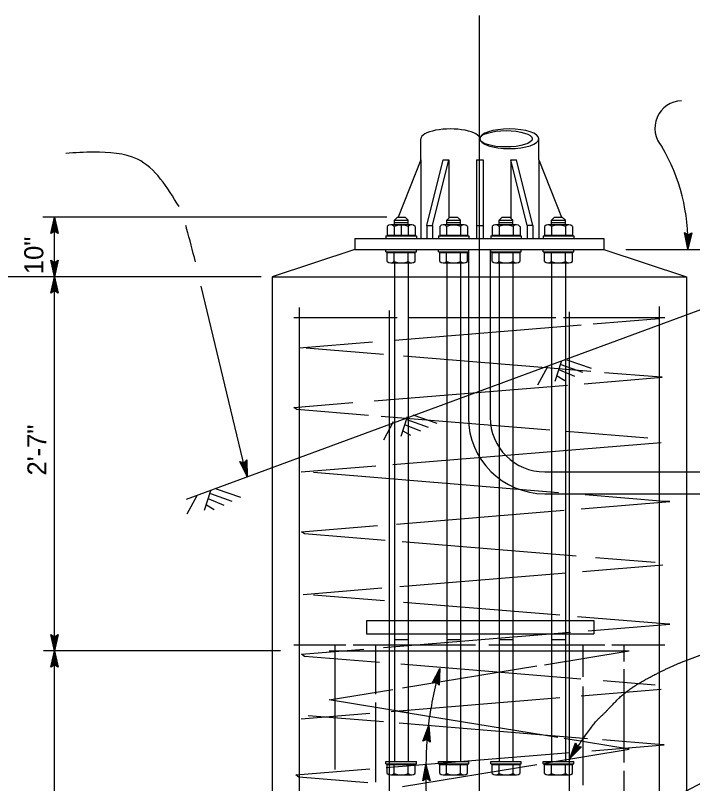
# Model space of a CAD drawing. Extents: x -894 to 866, y -476 to 714.
# Drawn here: x -586.4 to -338.1, y 126.7 to 408.4 of the extents above; entities that cross this region are included whole.
import ezdxf

# ---------------------------------------------------------------- set-up
doc = ezdxf.new("R2010")
doc.units = 0
for name, color, linetype in [('56 Stage 3 Anno', 7, 'Continuous'), ('57 Undefined', 7, 'Continuous'), ('59 Sndwall Anno', 7, 'Continuous'), ('60 Nongeo Data', 7, 'Continuous')]:
    doc.layers.add(name, color=color, linetype=linetype)

msp = doc.modelspace()

# ---------------------------------------------------------------- linework, layer by layer
at = {"layer": '56 Stage 3 Anno'}
for p, q in [((-416.29, 401.57), (-416.29, -164.59)), ((-450.23, 334.41), (-576.29, 334.41)), ((-573.37, 328.41), (-572.03, 334.41)), ((-573.02, 328.62), (-572.03, 333.03)), ((-572.03, 312.6), (-572.03, 334.41)), ((-572.03, 334.41), (-572.03, 334.41)), ((-572.03, 334.41), (-570.7, 328.41)), ((-572.03, 333.02), (-571.06, 328.64)), ((-572.66, 328.86), (-572.04, 331.64)), ((-572.31, 329.03), (-572.04, 330.26)), ((-572.04, 331.64), (-571.41, 328.82)), ((-572.04, 330.26), (-571.77, 329.05)), ((-572.03, 329.21), (-573.37, 328.41)), ((-573.37, 328.41), (-573.37, 328.41)), ((-570.7, 328.41), (-572.03, 329.21)), ((-570.7, 328.41), (-570.7, 328.41)), ((-339.82, 322.74), (-341.07, 328.76)), ((-341.07, 328.76), (-341.07, 328.76)), ((-341.07, 328.76), (-339.75, 327.94)), ((-339.8, 324.13), (-340.71, 328.52)), ((-339.78, 325.5), (-340.37, 328.33)), ((-339.76, 326.88), (-340.01, 328.09)), ((-338.4, 328.72), (-339.82, 322.74)), ((-338.76, 328.51), (-339.8, 324.12)), ((-339.12, 328.28), (-339.78, 325.5)), ((-339.47, 328.11), (-339.76, 326.88)), ((-339.75, 327.94), (-338.4, 328.72)), ((-338.4, 328.72), (-338.4, 328.72)), ((-362.52, 322.6), (-321.86, 322.6)), ((-339.82, 322.74), (-339.82, 322.74)), ((-572.03, 312.6), (-573.36, 318.6)), ((-573.36, 318.6), (-573.36, 318.6)), ((-573.36, 318.6), (-572.03, 317.8)), ((-572.04, 313.99), (-573.01, 318.36)), ((-572.03, 317.8), (-570.69, 318.6)), ((-570.69, 318.6), (-572.03, 312.6)), ((-571.05, 318.38), (-572.03, 313.98)), ((-570.69, 318.6), (-570.69, 318.6)), ((-572.03, 315.36), (-572.66, 318.18)), ((-572.03, 316.74), (-572.3, 317.95)), ((-571.41, 318.15), (-572.03, 315.36)), ((-571.76, 317.97), (-572.03, 316.74)), ((-496.29, 312.6), (-645.53, 312.6)), ((-573.37, 306.6), (-572.03, 312.6)), ((-573.37, 306.6), (-572.03, 312.6)), ((-573.02, 306.81), (-572.03, 311.22)), ((-573.02, 306.81), (-572.03, 311.22)), ((-572.03, 175.4), (-572.03, 312.6)), ((-572.03, 312.6), (-572.03, 312.6)), ((-572.03, 312.6), (-570.7, 306.6)), ((-572.03, 312.6), (-572.03, 312.6)), ((-572.03, 312.6), (-570.7, 306.6)), ((-572.03, 312.6), (-572.03, 312.6)), ((-572.03, 311.21), (-571.06, 306.83)), ((-572.03, 311.21), (-571.06, 306.83)), ((-572.03, 307.4), (-573.37, 306.6)), ((-572.03, 307.4), (-573.37, 306.6)), ((-572.66, 307.05), (-572.04, 309.83)), ((-572.66, 307.05), (-572.04, 309.83)), ((-572.31, 307.22), (-572.04, 308.45)), ((-572.31, 307.22), (-572.04, 308.45)), ((-572.04, 309.83), (-571.41, 307.01)), ((-572.04, 309.83), (-571.41, 307.01)), ((-572.04, 308.45), (-571.77, 307.24)), ((-572.04, 308.45), (-571.77, 307.24)), ((-570.7, 306.6), (-572.03, 307.4)), ((-570.7, 306.6), (-572.03, 307.4)), ((-501.46, 239.3), (-518.29, 309.18)), ((-573.37, 306.6), (-573.37, 306.6)), ((-573.37, 306.6), (-573.37, 306.6)), ((-570.7, 306.6), (-570.7, 306.6)), ((-570.7, 306.6), (-570.7, 306.6)), ((-502.66, 244.36), (-501.55, 245.45)), ((-501.84, 245.15), (-501.77, 240.64)), ((-501.55, 245.45), (-501.55, 245.45)), ((-501.55, 245.45), (-501.45, 239.3)), ((-501.45, 239.3), (-504.14, 244.83)), ((-504.14, 244.83), (-504.14, 244.83)), ((-504.14, 244.83), (-502.66, 244.36)), ((-501.78, 240.65), (-503.74, 244.68)), ((-502.09, 241.99), (-503.36, 244.59)), ((-502.41, 243.33), (-502.96, 244.44)), ((-502.43, 244.59), (-502.41, 243.33)), ((-502.14, 244.84), (-502.09, 241.99)), ((-501.45, 239.3), (-501.45, 239.3)), ((-572.03, 175.4), (-573.36, 181.4)), ((-573.36, 181.4), (-573.36, 181.4)), ((-573.36, 181.4), (-572.03, 180.6)), ((-572.04, 176.79), (-573, 181.17)), ((-572.03, 178.17), (-572.66, 180.99)), ((-572.03, 179.55), (-572.3, 180.76)), ((-572.03, 180.6), (-570.69, 181.4)), ((-570.69, 181.4), (-572.03, 175.4)), ((-571.05, 181.19), (-572.03, 176.78)), ((-571.41, 180.95), (-572.03, 178.17)), ((-571.76, 180.78), (-572.03, 179.55)), ((-570.69, 181.4), (-570.69, 181.4)), ((-564.77, 175.4), (-576.03, 175.4)), ((-573.37, 169.4), (-572.03, 175.4)), ((-572.03, 175.4), (-572.03, 175.4)), ((-572.03, 175.4), (-570.7, 169.4)), ((-572.03, -26.43), (-572.03, 175.4)), ((-572.03, 175.4), (-572.03, 175.4)), ((-489.2, 175.4), (-569.83, 175.4)), ((-573.02, 169.62), (-572.03, 174.02)), ((-572.66, 169.85), (-572.04, 172.64)), ((-572.04, 172.64), (-571.41, 169.81)), ((-572.03, 174.01), (-571.06, 169.64)), ((-572.03, 170.2), (-573.37, 169.4)), ((-573.37, 169.4), (-573.37, 169.4)), ((-572.31, 170.03), (-572.04, 171.26)), ((-572.04, 171.26), (-571.77, 170.05)), ((-570.7, 169.4), (-572.03, 170.2)), ((-570.7, 169.4), (-570.7, 169.4)), ((-433.58, 163.55), (-430.71, 168.99)), ((-433.18, 163.67), (-431.08, 167.66)), ((-432.77, 163.8), (-431.44, 166.33)), ((-431.44, 166.33), (-431.57, 163.44)), ((-431.08, 167.65), (-431.29, 163.18)), ((-430.71, 168.99), (-431, 162.85)), ((-430.71, 168.99), (-430.71, 168.99)), ((-432.07, 163.98), (-433.58, 163.55)), ((-433.58, 163.55), (-433.58, 163.55)), ((-432.39, 163.88), (-431.8, 164.99)), ((-431, 162.85), (-432.07, 163.98)), ((-431.8, 164.99), (-431.86, 163.76)), ((-431, 162.85), (-431, 162.85)), ((-437.01, 142.36), (-434.85, 148.12)), ((-436.62, 142.52), (-435.04, 146.75)), ((-435.04, 146.74), (-434.69, 142.27)), ((-434.85, 148.12), (-434.85, 148.12)), ((-434.85, 148.12), (-434.36, 141.99)), ((-436.24, 142.7), (-435.24, 145.38)), ((-435.87, 142.83), (-435.43, 144.01)), ((-435.43, 144.01), (-435.33, 142.78)), ((-435.24, 145.38), (-435, 142.5)), ((-435.57, 142.97), (-437.01, 142.36)), ((-437.01, 142.36), (-437.01, 142.36)), ((-434.36, 141.99), (-435.57, 142.97)), ((-434.36, 141.99), (-434.36, 141.99)), ((-383.04, 135.96), (-381.03, 141.67)), ((-380.85, 141.3), (-382.32, 137.12)), ((-381.6, 138.27), (-380.66, 140.94)), ((-381.03, 141.67), (-381.03, 141.67)), ((-381.03, 141.67), (-380.33, 140.31)), ((-378.8, 140.28), (-383.04, 135.96)), ((-382.32, 137.11), (-379.21, 140.29)), ((-379.61, 140.29), (-381.6, 138.27)), ((-380.47, 140.58), (-380.88, 139.42)), ((-380.88, 139.42), (-380.02, 140.3)), ((-380.33, 140.31), (-378.8, 140.28)), ((-378.8, 140.28), (-378.8, 140.28)), ((-383.04, 135.96), (-383.04, 135.96)), ((-437.02, 127.74), (-435.84, 133.77)), ((-436.67, 127.96), (-435.81, 132.39)), ((-435.84, 133.77), (-435.84, 133.77)), ((-435.84, 133.77), (-434.35, 127.81)), ((-436.32, 128.21), (-435.77, 131.01)), ((-435.98, 128.39), (-435.74, 129.63)), ((-435.8, 132.38), (-434.72, 128.03)), ((-435.77, 131.01), (-435.07, 128.2)), ((-435.74, 129.63), (-435.44, 128.43)), ((-435.7, 128.57), (-437.02, 127.74)), ((-437.02, 127.74), (-437.02, 127.74)), ((-434.35, 127.81), (-435.7, 128.57)), ((-434.35, 127.81), (-434.35, 127.81))]:
    msp.add_line(p, q, dxfattribs=at)
msp.add_lwpolyline([(-416.29, 408.41), (-416.29, -163.98)], dxfattribs=at)
for centre, radius, start, end in [((-341.76, 366.99), 10.13, 92.1288, 221.5425), ((-409.27, 325.09), 69.49, 358.0649, 30.4194), ((-290.67, 129.31), 145.56, 164.1791, 171.5041), ((-299.15, 132.62), 136.7, 172.3493, 179.5155), ((-269.18, -5.04), 147.39, 96.0132, 125.4949), ((-265.53, 129.17), 170.37, 178.4531, 184.1901)]:
    msp.add_arc(centre, radius, start, end, dxfattribs=at)
for points in [[(-526.36, 338.27), (-541.66, 355.66), (-557.58, 358.24), (-567.91, 357.81)], [(-520.36, 318.08), (-523.58, 330.25), (-523.9, 331.41)]]:
    msp.add_spline(points, degree=3, dxfattribs=at)
msp.add_open_spline([(-383.04, 135.96), (-374.81, 148.57), (-369.69, 153.16), (-363.48, 159.91), (-355.38, 165.04), (-343.24, 170.98), (-333.25, 174.49), (-320.03, 179.08), (-303.3, 181.51), (-287.65, 181.78)], degree=2, dxfattribs=at)
at = {"layer": '59 Sndwall Anno'}
for p, q in [((-384.15, 282.08), (-375.33, 279.01)), ((-391.3, 279.51), (-394.9, 272.78)), ((-386.22, 281.35), (-388.56, 274.11)), ((-386.34, 280.35), (-378.46, 277.6)), ((-387.75, 276.24), (-384.94, 274.58)), ((-386.87, 278.39), (-381.36, 276.15)), ((-440.68, 261.97), (-431.87, 258.9)), ((-447.84, 259.4), (-451.43, 252.67)), ((-442.75, 261.24), (-445.09, 254)), ((-442.88, 260.23), (-435, 257.48)), ((-443.41, 258.28), (-437.9, 256.04)), ((-444.28, 256.13), (-441.47, 254.47)), ((-514.78, 234.05), (-517.12, 226.82)), ((-512.71, 234.79), (-503.9, 231.71)), ((-519.87, 232.22), (-523.46, 225.49)), ((-515.44, 231.1), (-509.93, 228.86)), ((-514.9, 233.05), (-507.03, 230.3)), ((-516.31, 228.95), (-513.5, 227.28))]:
    msp.add_line(p, q, dxfattribs=at)
at = {"layer": '60 Nongeo Data'}
for p, q in [((-437.69, 355.4), (-437.69, 363.15)), ((-394.49, 355.4), (-394.49, 363.15)), ((-437.69, 355.4), (-446.09, 334.41)), ((-437.69, 355.4), (-437.69, 326.6)), ((-435.57, 331.4), (-429.57, 355.4)), ((-433.49, 331.4), (-427.49, 355.4)), ((-429.57, 355.4), (-427.49, 355.4)), ((-427.49, 355.4), (-427.49, 334.02)), ((-417.29, 355.4), (-417.29, 326.6)), ((-417.29, 355.4), (-414.89, 355.4)), ((-414.89, 355.4), (-414.89, 326.6)), ((-404.69, 355.4), (-402.62, 355.4)), ((-398.69, 331.4), (-404.69, 355.4)), ((-404.69, 355.4), (-404.69, 334.02)), ((-396.62, 331.4), (-402.62, 355.4)), ((-394.49, 355.4), (-394.49, 326.6)), ((-394.49, 355.4), (-386.1, 334.41)), ((-446.31, 334.41), (-447.44, 333.27)), ((-447.44, 331.57), (-447.44, 333.27)), ((-447.44, 333.27), (-442.34, 333.27)), ((-447.44, 332.45), (-442.34, 332.45)), ((-446.31, 334.41), (-443.48, 334.41)), ((-443.48, 334.41), (-442.34, 333.27)), ((-442.34, 331.57), (-442.34, 333.27)), ((-427.11, 334.41), (-428.24, 333.27)), ((-428.24, 331.57), (-428.24, 333.27)), ((-428.24, 333.27), (-423.14, 333.27)), ((-428.24, 332.45), (-423.14, 332.45)), ((-427.11, 334.41), (-424.28, 334.41)), ((-424.28, 334.41), (-423.14, 333.27)), ((-423.14, 331.57), (-423.14, 333.27)), ((-407.91, 334.41), (-409.04, 333.27)), ((-409.04, 331.57), (-409.04, 333.27)), ((-409.04, 333.27), (-403.94, 333.27)), ((-409.04, 332.45), (-403.94, 332.45)), ((-407.91, 334.41), (-405.08, 334.41)), ((-405.08, 334.41), (-403.94, 333.27)), ((-403.94, 331.57), (-403.94, 333.27)), ((-388.71, 334.41), (-389.84, 333.27)), ((-389.84, 331.57), (-389.84, 333.27)), ((-389.84, 333.27), (-384.74, 333.27)), ((-389.84, 332.45), (-384.74, 332.45)), ((-388.71, 334.41), (-385.88, 334.41)), ((-385.88, 334.41), (-384.74, 333.27)), ((-384.74, 331.57), (-384.74, 333.27)), ((-450.02, 331.05), (-450.02, 327.78)), ((-441.05, 331.57), (-448.74, 331.57)), ((-447.46, 331.05), (-447.46, 327.78)), ((-444.89, 331.4), (-444.89, 327.78)), ((-442.33, 331.05), (-442.33, 327.78)), ((-439.76, 331.05), (-439.76, 327.78)), ((-435.57, 331.4), (-433.49, 331.4)), ((-435.57, 331.4), (-435.57, 326.6)), ((-433.49, 331.4), (-433.49, 326.6)), ((-430.82, 331.05), (-430.82, 327.78)), ((-421.85, 331.57), (-429.54, 331.57)), ((-428.26, 331.05), (-428.26, 327.78)), ((-423.13, 331.05), (-423.13, 327.78)), ((-420.56, 331.05), (-420.56, 327.78)), ((-417.29, 331.4), (-414.89, 331.4)), ((-411.62, 331.05), (-411.62, 327.78)), ((-402.65, 331.57), (-410.34, 331.57)), ((-409.06, 331.05), (-409.06, 327.78)), ((-403.93, 331.05), (-403.93, 327.78)), ((-401.36, 331.05), (-401.36, 327.78)), ((-396.62, 331.4), (-398.69, 331.4)), ((-398.69, 331.4), (-398.69, 326.6)), ((-396.62, 331.4), (-396.62, 326.6)), ((-392.42, 331.05), (-392.42, 327.78)), ((-383.45, 331.57), (-391.14, 331.57)), ((-389.86, 331.05), (-389.86, 327.78)), ((-384.73, 331.05), (-384.73, 327.78)), ((-382.16, 331.05), (-382.16, 327.78)), ((-450.5, 327.54), (-439.29, 327.54)), ((-450.5, 327.54), (-450.5, 326.6)), ((-450.02, 327.78), (-439.76, 327.78)), ((-439.29, 327.54), (-439.29, 326.6)), ((-431.3, 327.54), (-420.09, 327.54)), ((-431.3, 327.54), (-431.3, 326.6)), ((-430.82, 327.78), (-420.56, 327.78)), ((-420.09, 327.54), (-420.09, 326.6)), ((-412.1, 327.54), (-400.89, 327.54)), ((-412.1, 327.54), (-412.1, 326.6)), ((-411.62, 327.78), (-401.36, 327.78)), ((-400.89, 327.54), (-400.89, 326.6)), ((-392.9, 327.54), (-381.69, 327.54)), ((-392.9, 327.54), (-392.9, 326.6)), ((-392.42, 327.78), (-382.16, 327.78)), ((-381.69, 327.54), (-381.69, 326.6)), ((-461.96, 326.6), (-370.62, 326.6)), ((-461.96, 326.6), (-461.96, 322.6)), ((-370.62, 326.6), (-370.62, 322.6)), ((-461.96, 322.6), (-492.29, 312.6)), ((-461.96, 322.6), (-370.62, 322.6)), ((-450.5, 321.66), (-450.5, 322.61)), ((-450.5, 321.66), (-439.29, 321.66)), ((-450.02, 318.15), (-450.02, 321.43)), ((-450.02, 321.43), (-439.76, 321.43)), ((-447.46, 318.15), (-447.46, 321.43)), ((-442.33, 318.15), (-442.33, 321.43)), ((-439.76, 318.15), (-439.76, 321.43)), ((-439.29, 321.66), (-439.29, 322.61)), ((-431.3, 321.66), (-431.3, 322.61)), ((-431.3, 321.66), (-420.09, 321.66)), ((-430.82, 318.15), (-430.82, 321.43)), ((-430.82, 321.43), (-420.56, 321.43)), ((-428.26, 318.15), (-428.26, 321.43)), ((-423.13, 318.15), (-423.13, 321.43)), ((-420.56, 318.15), (-420.56, 321.43)), ((-420.29, 322.6), (-420.29, 261.01)), ((-420.09, 321.66), (-420.09, 322.61)), ((-412.29, 322.6), (-412.29, 261.01)), ((-412.1, 321.66), (-412.1, 322.61)), ((-412.1, 321.66), (-400.89, 321.66)), ((-411.62, 318.15), (-411.62, 321.43)), ((-411.62, 321.43), (-401.36, 321.43)), ((-409.06, 318.15), (-409.06, 321.43)), ((-403.93, 318.15), (-403.93, 321.43)), ((-401.36, 318.15), (-401.36, 321.43)), ((-400.89, 321.66), (-400.89, 322.61)), ((-392.9, 321.66), (-392.9, 322.61)), ((-392.9, 321.66), (-381.69, 321.66)), ((-392.42, 318.15), (-392.42, 321.43)), ((-392.42, 321.43), (-382.16, 321.43)), ((-389.86, 318.15), (-389.86, 321.43)), ((-384.73, 318.15), (-384.73, 321.43)), ((-382.16, 318.15), (-382.16, 321.43)), ((-381.69, 321.66), (-381.69, 322.61)), ((-370.62, 322.6), (-340.29, 312.6)), ((-523.61, 231.06), (-291.46, 316.59)), ((-448.74, 317.63), (-441.05, 317.63)), ((-447.44, 317.63), (-447.44, 134.87)), ((-442.34, 317.63), (-442.34, 134.87)), ((-429.54, 317.63), (-421.85, 317.63)), ((-428.24, 317.63), (-428.24, 134.87)), ((-423.14, 317.63), (-423.14, 134.87)), ((-410.34, 317.63), (-402.65, 317.63)), ((-409.04, 317.63), (-409.04, 134.87)), ((-403.94, 317.63), (-403.94, 134.87)), ((-391.14, 317.63), (-383.45, 317.63)), ((-389.84, 317.63), (-389.84, 134.87)), ((-384.74, 317.63), (-384.74, 134.87)), ((-492.29, 312.6), (-492.29, 12.6)), ((-492.29, 312.6), (-340.29, 312.6)), ((-340.29, 312.6), (-340.29, 12.6)), ((-350.29, 301.65), (-350.29, 24.6)), ((-482.29, 301.28), (-482.29, 24.6)), ((-449.29, 300.2), (-449.29, 29.15)), ((-383.29, 299.66), (-383.29, 32.59)), ((-484.29, 297.6), (-446.41, 297.6)), ((-442.07, 297.6), (-388.17, 297.6)), ((-385.46, 297.6), (-348.29, 297.6)), ((-451.43, 284.03), (-479.74, 286.35)), ((-375.4, 277.81), (-444.09, 283.43)), ((-351.15, 275.82), (-370.44, 277.4)), ((-377.89, 273.37), (-349.21, 275.72)), ((-349.21, 275.72), (-351.15, 275.82)), ((-454.87, 267.07), (-383.98, 272.87)), ((-484.25, 264.67), (-462.65, 266.44)), ((-483.14, 263.89), (-484.25, 264.67)), ((-456.89, 261.74), (-483.14, 263.89)), ((-390.38, 256.3), (-452.24, 261.36)), ((-354.55, 253.37), (-384.43, 255.81)), ((-387.26, 233.4), (-477.02, 240.75)), ((-392.29, 241.01), (-340.29, 241.01)), ((-340.29, 241.01), (-322.41, 241.01)), ((-392.29, 233.01), (-340.29, 233.01)), ((-348.43, 230.23), (-377.5, 232.61)), ((-340.29, 233.01), (-322.41, 233.01)), ((-378.96, 227.46), (-346.48, 230.12)), ((-346.48, 230.12), (-348.43, 230.23)), ((-446.68, 221.92), (-385.13, 226.96)), ((-481.53, 219.07), (-453.58, 221.36)), ((-480.42, 218.29), (-481.53, 219.07)), ((-450.81, 215.87), (-480.42, 218.29)), ((-380.72, 210.13), (-444.58, 215.36)), ((-351.83, 207.77), (-373.71, 209.56)), ((-450.99, 193.7), (-477.02, 195.83)), ((-386.82, 188.45), (-444.05, 193.13)), ((-457.69, 186.6), (-374.3, 186.6)), ((-457.69, 186.6), (-457.69, 181.6)), ((-348.43, 185.31), (-380.27, 187.91)), ((-374.3, 186.6), (-374.3, 181.6)), ((-376.43, 182.75), (-346.48, 185.2)), ((-346.48, 185.2), (-348.43, 185.31)), ((-457.69, 181.6), (-374.3, 181.6)), ((-451.38, 176.62), (-382.8, 182.23)), ((-484.29, 177.6), (-465.22, 177.6)), ((-469.29, 177.6), (-469.29, 131.96)), ((-462.51, 177.6), (-417.65, 177.6)), ((-454.29, 177.6), (-454.29, 159.51)), ((-447.44, 179.6), (-442.34, 179.6)), ((-428.24, 179.6), (-423.14, 179.6)), ((-412.77, 177.6), (-370.26, 177.6)), ((-409.04, 179.6), (-403.94, 179.6)), ((-389.84, 179.6), (-384.74, 179.6)), ((-378.29, 177.6), (-378.29, 165.91)), ((-367.73, 177.6), (-348.29, 177.6)), ((-363.29, 177.6), (-363.29, 171.48)), ((-481.53, 174.16), (-458.6, 176.03)), ((-471.29, 175.4), (-361.29, 175.4)), ((-480.42, 173.37), (-481.53, 174.16)), ((-452.84, 171.12), (-480.42, 173.37)), ((-379.02, 165.08), (-445.05, 170.48)), ((-363.29, 168.7), (-363.29, 134.46)), ((-351.83, 162.85), (-370.85, 164.41)), ((-378.29, 162.3), (-378.29, 126.11)), ((-454.29, 156.45), (-454.29, 127.23)), ((-451.43, 149.33), (-479.06, 151.59)), ((-376.64, 143.21), (-445.66, 148.86)), ((-375.07, 138.8), (-348.53, 140.97)), ((-350.47, 141.07), (-371.16, 142.77)), ((-348.53, 140.97), (-350.47, 141.07)), ((-450.48, 132.63), (-383.14, 138.14)), ((-450.5, 133.93), (-450.5, 134.87)), ((-450.5, 134.87), (-439.29, 134.87)), ((-450.5, 133.93), (-439.29, 133.93)), ((-450.02, 130.42), (-450.02, 133.69)), ((-450.02, 133.69), (-439.76, 133.69)), ((-447.46, 130.42), (-447.46, 133.69)), ((-442.33, 130.42), (-442.33, 133.69)), ((-439.76, 130.42), (-439.76, 133.69)), ((-439.29, 133.93), (-439.29, 134.87)), ((-431.3, 133.93), (-431.3, 134.87)), ((-431.3, 134.87), (-420.09, 134.87)), ((-431.3, 133.93), (-420.09, 133.93)), ((-430.82, 130.42), (-430.82, 133.69)), ((-430.82, 133.69), (-420.56, 133.69)), ((-428.26, 130.42), (-428.26, 133.69)), ((-423.13, 130.42), (-423.13, 133.69)), ((-420.56, 130.42), (-420.56, 133.69)), ((-420.09, 133.93), (-420.09, 134.87)), ((-412.1, 133.93), (-412.1, 134.87)), ((-412.1, 134.87), (-400.89, 134.87)), ((-412.1, 133.93), (-400.89, 133.93)), ((-411.62, 130.42), (-411.62, 133.69)), ((-411.62, 133.69), (-401.36, 133.69)), ((-409.06, 130.42), (-409.06, 133.69)), ((-403.93, 130.42), (-403.93, 133.69)), ((-401.36, 130.42), (-401.36, 133.69)), ((-400.89, 133.93), (-400.89, 134.87)), ((-392.9, 133.93), (-392.9, 134.87)), ((-392.9, 134.87), (-381.69, 134.87)), ((-392.9, 133.93), (-381.69, 133.93)), ((-392.42, 130.42), (-392.42, 133.69)), ((-392.42, 133.69), (-382.16, 133.69)), ((-389.86, 130.42), (-389.86, 133.69)), ((-384.73, 130.42), (-384.73, 133.69)), ((-382.16, 130.42), (-382.16, 133.69)), ((-381.69, 133.93), (-381.69, 134.87)), ((-483.57, 129.92), (-456.37, 132.14)), ((-482.46, 129.14), (-483.57, 129.92)), ((-448.74, 129.9), (-441.05, 129.9)), ((-429.54, 129.9), (-421.85, 129.9)), ((-410.34, 129.9), (-402.65, 129.9)), ((-391.14, 129.9), (-383.45, 129.9)), ((-363.29, 131.4), (-363.29, 86.87)), ((-457.19, 127.07), (-482.46, 129.14))]:
    msp.add_line(p, q, dxfattribs=at)
for points in [[(-374.59, 295.32), (-350.3, 297.31)], [(-447.25, 289.37), (-378.98, 294.96)], [(-482.2, 286.52), (-455.45, 288.7)], [(-448, 243.78), (-349.67, 251.82)], [(-481.56, 241.03), (-454.23, 243.27)], [(-378.51, 204.49), (-348.99, 206.9)], [(-445.39, 199.02), (-384.48, 204)], [(-480.88, 196.11), (-452.03, 198.47)], [(-392.34, 170.32), (-361.29, 175.4)], [(-444.45, 161.8), (-395.18, 169.86)], [(-442.34, 152.67), (-471.29, 157.4), (-447.99, 161.22)], [(-378.99, 158.91), (-349.67, 161.31)], [(-448.61, 153.21), (-386.77, 158.27)], [(-481.56, 150.51), (-456.42, 152.57)], [(-387.51, 143.61), (-446.85, 153.32)], [(-392.34, 134.24), (-361.29, 139.32), (-385.19, 143.23)], [(-444.45, 125.71), (-395.18, 133.78)]]:
    msp.add_lwpolyline(points, dxfattribs=at)
for centre, radius, start, end in [((-448.74, 329.73), 1.84, 45.9647, 134.0353), ((-444.89, 324.6), 6.94, 68.3259, 111.6741), ((-441.05, 329.73), 1.84, 45.9647, 134.0353), ((-429.54, 329.73), 1.84, 45.9647, 134.0353), ((-425.69, 324.6), 6.94, 68.3259, 111.6741), ((-421.85, 329.73), 1.84, 45.9647, 134.0353), ((-410.34, 329.73), 1.84, 45.9647, 134.0353), ((-406.49, 324.6), 6.94, 68.3259, 111.6741), ((-402.65, 329.73), 1.84, 45.9647, 134.0353), ((-391.14, 329.73), 1.84, 45.9647, 134.0353), ((-387.29, 324.6), 6.94, 68.3259, 111.6741), ((-383.45, 329.73), 1.84, 45.9647, 134.0353), ((-448.74, 319.47), 1.84, 225.9647, 314.0353), ((-444.89, 324.6), 6.94, 248.3259, 291.6741), ((-441.05, 319.47), 1.84, 225.9647, 314.0353), ((-429.54, 319.47), 1.84, 225.9647, 314.0353), ((-425.69, 324.6), 6.94, 248.3259, 291.6741), ((-421.85, 319.47), 1.84, 225.9647, 314.0353), ((-410.34, 319.47), 1.84, 225.9647, 314.0353), ((-406.49, 324.6), 6.94, 248.3259, 291.6741), ((-402.65, 319.47), 1.84, 225.9647, 314.0353), ((-391.14, 319.47), 1.84, 225.9647, 314.0353), ((-387.29, 324.6), 6.94, 248.3259, 291.6741), ((-383.45, 319.47), 1.84, 225.9647, 314.0353), ((-392.29, 261.01), 28, 180, 270), ((-392.29, 261.01), 20, 180, 270), ((-448.74, 131.74), 1.84, 225.9647, 314.0353), ((-444.89, 136.87), 6.94, 248.3259, 291.6741), ((-441.05, 131.74), 1.84, 225.9647, 314.0353), ((-429.54, 131.74), 1.84, 225.9647, 314.0353), ((-425.69, 136.87), 6.94, 248.3259, 291.6741), ((-421.85, 131.74), 1.84, 225.9647, 314.0353), ((-410.34, 131.74), 1.84, 225.9647, 314.0353), ((-406.49, 136.87), 6.94, 248.3259, 291.6741), ((-402.65, 131.74), 1.84, 225.9647, 314.0353), ((-391.14, 131.74), 1.84, 225.9647, 314.0353), ((-387.29, 136.87), 6.94, 248.3259, 291.6741), ((-383.45, 131.74), 1.84, 225.9647, 314.0353)]:
    msp.add_arc(centre, radius, start, end, dxfattribs=at)
for centre, major_axis, start_param, end_param in [((-426.89, 363.15), (10.8, 0), 0, 3.141593), ((-405.29, 363.15), (-10.8, 0), 3.141593, 6.283185), ((-405.29, 363.15), (10.8, 0), 3.141593, 6.283185)]:
    msp.add_ellipse(centre, major_axis=major_axis, ratio=0.333333, start_param=start_param, end_param=end_param, dxfattribs=at)
msp.add_ellipse((-406.49, 363.15), major_axis=(9.6, 0), ratio=0.3125, dxfattribs=at)

# ---------------------------------------------------------------- texts
at = {"layer": '57 Undefined'}
for s, p in [('10"', (-576.13, 313.53)), ('2\'-7"', (-574.97, 239.72))]:
    msp.add_text(s, height=7, rotation=90, dxfattribs=at).set_placement(p)

doc.saveas('drawing.dxf')
